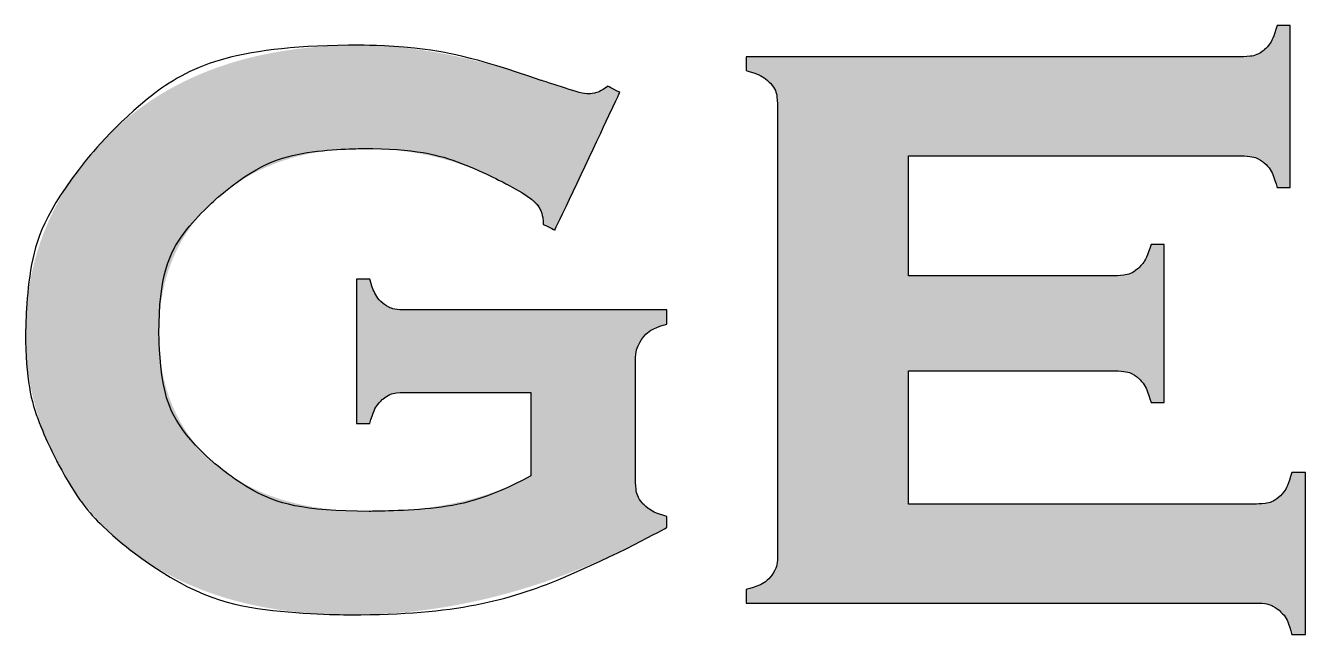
# Model space of a CAD drawing. Header units: inches. Extents: x 0 to 5940, y 0 to 4205.
# Drawn here: x 5107.48 to 5128.03, y 630.45 to 640.23 of the extents above; entities that cross this region are included whole.
import ezdxf

# ---------------------------------------------------------------- set-up
doc = ezdxf.new("R2010")
doc.units = ezdxf.units.IN
doc.header["$LTSCALE"] = 50
doc.header["$MEASUREMENT"] = 0
doc.layers.get('0').update_dxf_attribs({"color": 1})
doc.layers.add('Camada 1', color=7, linetype='Continuous')
doc.layers.add('FOLHA', color=7, linetype='Continuous')

# ---------------------------------------------------------------- blocks, each defined once
blk = doc.blocks.new('Logo WA')
h = blk.add_hatch(color=256)
h.dxf.hatch_style = 1
edge = h.paths.add_edge_path()
edge.add_spline(control_points=[(-10.1688, 1.5047), (-10.1688, 1.5047), (-10.1688, 1.6527), (-10.1688, 1.6527), (-10.1688, 1.6527), (-10.1688, 1.6527), (-10.1688, 1.6527), (-10.1688, 1.6527)], knot_values=[0.567567, 0.567567, 0.567567, 0.567567, 0.594594, 0.594594, 0.594594, 0.594594, 0.594594, 0.594594, 0.594594, 0.594594], degree=3, periodic=0)
edge.add_spline(control_points=[(-10.1688, 1.6527), (-10.1688, 1.6527), (-10.1808, 1.6527), (-10.1808, 1.6527)], knot_values=[0.540541, 0.540541, 0.540541, 0.540541, 0.567567, 0.567567, 0.567567, 0.567567], degree=3, periodic=0)
edge.add_spline(control_points=[(-10.1808, 1.6527), (-10.1838, 1.642), (-10.1876, 1.6346), (-10.1926, 1.6303)], knot_values=[0.513514, 0.513514, 0.513514, 0.513514, 0.540541, 0.540541, 0.540541, 0.540541], degree=3, periodic=0)
edge.add_spline(control_points=[(-10.1926, 1.6303), (-10.1975, 1.6262), (-10.2047, 1.6241), (-10.2142, 1.6241)], knot_values=[0.486486, 0.486486, 0.486486, 0.486486, 0.513514, 0.513514, 0.513514, 0.513514], degree=3, periodic=0)
edge.add_spline(control_points=[(-10.2142, 1.6241), (-10.2142, 1.6241), (-10.6652, 1.6241), (-10.6652, 1.6241), (-10.6652, 1.6241), (-10.6652, 1.6241), (-10.6652, 1.6241), (-10.6652, 1.6241)], knot_values=[0.459459, 0.459459, 0.459459, 0.459459, 0.486486, 0.486486, 0.486486, 0.486486, 0.486486, 0.486486, 0.486486, 0.486486], degree=3, periodic=0)
edge.add_spline(control_points=[(-10.6652, 1.6241), (-10.6652, 1.6241), (-10.6652, 1.6116), (-10.6652, 1.6116)], knot_values=[0.432432, 0.432432, 0.432432, 0.432432, 0.459459, 0.459459, 0.459459, 0.459459], degree=3, periodic=0)
edge.add_spline(control_points=[(-10.6652, 1.6116), (-10.6544, 1.6084), (-10.6471, 1.6043), (-10.6428, 1.5996)], knot_values=[0.405405, 0.405405, 0.405405, 0.405405, 0.432432, 0.432432, 0.432432, 0.432432], degree=3, periodic=0)
edge.add_spline(control_points=[(-10.6428, 1.5996), (-10.6387, 1.5949), (-10.6366, 1.5879), (-10.6366, 1.5786)], knot_values=[0.378378, 0.378378, 0.378378, 0.378378, 0.405405, 0.405405, 0.405405, 0.405405], degree=3, periodic=0)
edge.add_spline(control_points=[(-10.6366, 1.5786), (-10.6366, 1.5786), (-10.6366, 1.1705), (-10.6366, 1.1705), (-10.6366, 1.1705), (-10.6366, 1.1613), (-10.6387, 1.1541), (-10.6431, 1.1491)], knot_values=[0.324324, 0.324324, 0.324324, 0.324324, 0.351351, 0.351351, 0.351351, 0.351351, 0.378378, 0.378378, 0.378378, 0.378378], degree=3, periodic=0)
edge.add_spline(control_points=[(-10.6431, 1.1491), (-10.6474, 1.1441), (-10.6547, 1.1403), (-10.6652, 1.1375)], knot_values=[0.297297, 0.297297, 0.297297, 0.297297, 0.324324, 0.324324, 0.324324, 0.324324], degree=3, periodic=0)
edge.add_spline(control_points=[(-10.6652, 1.1375), (-10.6652, 1.1375), (-10.6652, 1.1251), (-10.6652, 1.1251)], knot_values=[0.27027, 0.27027, 0.27027, 0.27027, 0.297297, 0.297297, 0.297297, 0.297297], degree=3, periodic=0)
edge.add_spline(control_points=[(-10.6652, 1.1251), (-10.6652, 1.1251), (-10.549, 1.1251), (-10.4328, 1.1251)], knot_values=[0.256757, 0.256757, 0.256757, 0.256757, 0.27027, 0.27027, 0.27027, 0.27027], degree=3, periodic=0)
edge.add_spline(control_points=[(-10.4328, 1.1251), (-10.3166, 1.1251), (-10.2004, 1.1251), (-10.2004, 1.1251), (-10.2004, 1.1251), (-10.1911, 1.1251), (-10.184, 1.1229), (-10.179, 1.1185)], knot_values=[0.216216, 0.216216, 0.216216, 0.216216, 0.22973, 0.22973, 0.22973, 0.22973, 0.256757, 0.256757, 0.256757, 0.256757], degree=3, periodic=0)
edge.add_spline(control_points=[(-10.179, 1.1185), (-10.1739, 1.1143), (-10.1701, 1.107), (-10.1674, 1.0965)], knot_values=[0.189189, 0.189189, 0.189189, 0.189189, 0.216216, 0.216216, 0.216216, 0.216216], degree=3, periodic=0)
edge.add_spline(control_points=[(-10.1674, 1.0965), (-10.1674, 1.0965), (-10.1549, 1.0965), (-10.1549, 1.0965), (-10.1549, 1.0965), (-10.1549, 1.0965), (-10.1549, 1.0965), (-10.1549, 1.0965)], knot_values=[0.162162, 0.162162, 0.162162, 0.162162, 0.189189, 0.189189, 0.189189, 0.189189, 0.189189, 0.189189, 0.189189, 0.189189], degree=3, periodic=0)
edge.add_spline(control_points=[(-10.1549, 1.0965), (-10.1549, 1.0965), (-10.1549, 1.2445), (-10.1549, 1.2445), (-10.1549, 1.2445), (-10.1549, 1.2445), (-10.1549, 1.2445), (-10.1549, 1.2445)], knot_values=[0.135135, 0.135135, 0.135135, 0.135135, 0.162162, 0.162162, 0.162162, 0.162162, 0.162162, 0.162162, 0.162162, 0.162162], degree=3, periodic=0)
edge.add_spline(control_points=[(-10.1549, 1.2445), (-10.1549, 1.2445), (-10.1674, 1.2445), (-10.1674, 1.2445)], knot_values=[0.108108, 0.108108, 0.108108, 0.108108, 0.135135, 0.135135, 0.135135, 0.135135], degree=3, periodic=0)
edge.add_spline(control_points=[(-10.1674, 1.2445), (-10.1704, 1.2335), (-10.1742, 1.2259), (-10.1793, 1.2218)], knot_values=[0.081081, 0.081081, 0.081081, 0.081081, 0.108108, 0.108108, 0.108108, 0.108108], degree=3, periodic=0)
edge.add_spline(control_points=[(-10.1793, 1.2218), (-10.1841, 1.2177), (-10.1911, 1.2156), (-10.2004, 1.2156)], knot_values=[0.054054, 0.054054, 0.054054, 0.054054, 0.081081, 0.081081, 0.081081, 0.081081], degree=3, periodic=0)
edge.add_spline(control_points=[(-10.2004, 1.2156), (-10.2004, 1.2156), (-10.5172, 1.2156), (-10.5172, 1.2156), (-10.5172, 1.2156), (-10.5172, 1.2156), (-10.5172, 1.2156), (-10.5172, 1.2156)], knot_values=[0.027027, 0.027027, 0.027027, 0.027027, 0.054054, 0.054054, 0.054054, 0.054054, 0.054054, 0.054054, 0.054054, 0.054054], degree=3, periodic=0)
edge.add_spline(control_points=[(-10.5172, 1.2156), (-10.5172, 1.2156), (-10.5172, 1.3372), (-10.5172, 1.3372)], knot_values=[0, 0, 0, 0, 0.027027, 0.027027, 0.027027, 0.027027], degree=3, periodic=0)
edge.add_spline(control_points=[(-10.5172, 1.3372), (-10.5172, 1.3372), (-10.5172, 1.3372), (-10.5172, 1.3372), (-10.5172, 1.3372), (-10.3292, 1.3372), (-10.3292, 1.3372)], knot_values=[0.945946, 0.945946, 0.945946, 0.945946, 0.945946, 0.945946, 0.945946, 1, 1, 1, 1], degree=3, periodic=0)
edge.add_spline(control_points=[(-10.3292, 1.3372), (-10.3196, 1.3372), (-10.3125, 1.3351), (-10.3076, 1.3308)], knot_values=[0.918919, 0.918919, 0.918919, 0.918919, 0.945946, 0.945946, 0.945946, 0.945946], degree=3, periodic=0)
edge.add_spline(control_points=[(-10.3076, 1.3308), (-10.3026, 1.3264), (-10.2988, 1.319), (-10.2958, 1.3083)], knot_values=[0.891892, 0.891892, 0.891892, 0.891892, 0.918919, 0.918919, 0.918919, 0.918919], degree=3, periodic=0)
edge.add_spline(control_points=[(-10.2958, 1.3083), (-10.2958, 1.3083), (-10.2837, 1.3083), (-10.2837, 1.3083), (-10.2837, 1.3083), (-10.2837, 1.3083), (-10.2837, 1.3083), (-10.2837, 1.3083)], knot_values=[0.864865, 0.864865, 0.864865, 0.864865, 0.891892, 0.891892, 0.891892, 0.891892, 0.891892, 0.891892, 0.891892, 0.891892], degree=3, periodic=0)
edge.add_spline(control_points=[(-10.2837, 1.3083), (-10.2837, 1.3083), (-10.2837, 1.4527), (-10.2837, 1.4527), (-10.2837, 1.4527), (-10.2837, 1.4527), (-10.2837, 1.4527), (-10.2837, 1.4527)], knot_values=[0.837838, 0.837838, 0.837838, 0.837838, 0.864864, 0.864864, 0.864864, 0.864864, 0.864865, 0.864865, 0.864865, 0.864865], degree=3, periodic=0)
edge.add_spline(control_points=[(-10.2837, 1.4527), (-10.2837, 1.4527), (-10.2958, 1.4527), (-10.2958, 1.4527)], knot_values=[0.810811, 0.810811, 0.810811, 0.810811, 0.837838, 0.837838, 0.837838, 0.837838], degree=3, periodic=0)
edge.add_spline(control_points=[(-10.2958, 1.4527), (-10.299, 1.442), (-10.3031, 1.4346), (-10.3081, 1.4303)], knot_values=[0.783784, 0.783784, 0.783784, 0.783784, 0.810811, 0.810811, 0.810811, 0.810811], degree=3, periodic=0)
edge.add_spline(control_points=[(-10.3081, 1.4303), (-10.3129, 1.4262), (-10.3199, 1.4241), (-10.3292, 1.4241)], knot_values=[0.756757, 0.756757, 0.756757, 0.756757, 0.783784, 0.783784, 0.783784, 0.783784], degree=3, periodic=0)
edge.add_spline(control_points=[(-10.3292, 1.4241), (-10.3292, 1.4241), (-10.5172, 1.4241), (-10.5172, 1.4241), (-10.5172, 1.4241), (-10.5172, 1.4241), (-10.5172, 1.4241), (-10.5172, 1.4241)], knot_values=[0.729729, 0.729729, 0.729729, 0.729729, 0.756756, 0.756756, 0.756756, 0.756756, 0.756757, 0.756757, 0.756757, 0.756757], degree=3, periodic=0)
edge.add_spline(control_points=[(-10.5172, 1.4241), (-10.5172, 1.4241), (-10.5172, 1.5336), (-10.5172, 1.5336), (-10.5172, 1.5336), (-10.5172, 1.5336), (-10.5172, 1.5336), (-10.5172, 1.5336)], knot_values=[0.702702, 0.702702, 0.702702, 0.702702, 0.729729, 0.729729, 0.729729, 0.729729, 0.729729, 0.729729, 0.729729, 0.729729], degree=3, periodic=0)
edge.add_spline(control_points=[(-10.5172, 1.5336), (-10.5172, 1.5336), (-10.2142, 1.5336), (-10.2142, 1.5336)], knot_values=[0.675676, 0.675676, 0.675676, 0.675676, 0.702702, 0.702702, 0.702702, 0.702702], degree=3, periodic=0)
edge.add_spline(control_points=[(-10.2142, 1.5336), (-10.2047, 1.5336), (-10.1975, 1.5315), (-10.1926, 1.5273)], knot_values=[0.648649, 0.648649, 0.648649, 0.648649, 0.675676, 0.675676, 0.675676, 0.675676], degree=3, periodic=0)
edge.add_spline(control_points=[(-10.1926, 1.5273), (-10.1876, 1.5232), (-10.1838, 1.5156), (-10.1808, 1.5047)], knot_values=[0.621622, 0.621622, 0.621622, 0.621622, 0.648649, 0.648649, 0.648649, 0.648649], degree=3, periodic=0)
edge.add_spline(control_points=[(-10.1808, 1.5047), (-10.1808, 1.5047), (-10.1688, 1.5047), (-10.1688, 1.5047), (-10.1688, 1.5047), (-10.1688, 1.5047), (-10.1688, 1.5047), (-10.1688, 1.5047)], knot_values=[0.594594, 0.594594, 0.594594, 0.594594, 0.621621, 0.621621, 0.621621, 0.621621, 0.621622, 0.621622, 0.621622, 0.621622], degree=3, periodic=0)
h = blk.add_hatch(color=256)
h.dxf.hatch_style = 1
edge = h.paths.add_edge_path()
edge.add_spline(control_points=[(-10.7598, 1.2163), (-10.7642, 1.2213), (-10.7663, 1.2285), (-10.7663, 1.2378)], knot_values=[0.342105, 0.342105, 0.342105, 0.342105, 0.368421, 0.368421, 0.368421, 0.368421], degree=3, periodic=0)
edge.add_spline(control_points=[(-10.7663, 1.2378), (-10.7663, 1.2378), (-10.7663, 1.343), (-10.7663, 1.343)], knot_values=[0.315789, 0.315789, 0.315789, 0.315789, 0.342105, 0.342105, 0.342105, 0.342105], degree=3, periodic=0)
edge.add_spline(control_points=[(-10.7663, 1.343), (-10.7663, 1.3534), (-10.7642, 1.3614), (-10.7598, 1.367)], knot_values=[0.289474, 0.289474, 0.289474, 0.289474, 0.315789, 0.315789, 0.315789, 0.315789], degree=3, periodic=0)
edge.add_spline(control_points=[(-10.7598, 1.367), (-10.7555, 1.3727), (-10.7482, 1.3769), (-10.7377, 1.38)], knot_values=[0.263158, 0.263158, 0.263158, 0.263158, 0.289474, 0.289474, 0.289474, 0.289474], degree=3, periodic=0)
edge.add_spline(control_points=[(-10.7377, 1.38), (-10.7377, 1.38), (-10.7377, 1.3929), (-10.7377, 1.3929), (-10.7377, 1.3929), (-10.7377, 1.3929), (-10.7377, 1.3929), (-10.7377, 1.3929)], knot_values=[0.236842, 0.236842, 0.236842, 0.236842, 0.263158, 0.263158, 0.263158, 0.263158, 0.263158, 0.263158, 0.263158, 0.263158], degree=3, periodic=0)
edge.add_spline(control_points=[(-10.7377, 1.3929), (-10.7377, 1.3929), (-10.9753, 1.3929), (-10.9753, 1.3929)], knot_values=[0.210526, 0.210526, 0.210526, 0.210526, 0.236842, 0.236842, 0.236842, 0.236842], degree=3, periodic=0)
edge.add_spline(control_points=[(-10.9753, 1.3929), (-10.9849, 1.3929), (-10.992, 1.395), (-10.9969, 1.3991)], knot_values=[0.184211, 0.184211, 0.184211, 0.184211, 0.210526, 0.210526, 0.210526, 0.210526], degree=3, periodic=0)
edge.add_spline(control_points=[(-10.9969, 1.3991), (-11.0019, 1.4034), (-11.0057, 1.4105), (-11.0087, 1.421)], knot_values=[0.157895, 0.157895, 0.157895, 0.157895, 0.184211, 0.184211, 0.184211, 0.184211], degree=3, periodic=0)
edge.add_spline(control_points=[(-11.0087, 1.421), (-11.0087, 1.421), (-11.0208, 1.421), (-11.0208, 1.421), (-11.0208, 1.421), (-11.0208, 1.421), (-11.0208, 1.421), (-11.0208, 1.421)], knot_values=[0.131579, 0.131579, 0.131579, 0.131579, 0.157894, 0.157894, 0.157894, 0.157894, 0.157895, 0.157895, 0.157895, 0.157895], degree=3, periodic=0)
edge.add_spline(control_points=[(-11.0208, 1.421), (-11.0208, 1.421), (-11.0208, 1.289), (-11.0208, 1.289), (-11.0208, 1.289), (-11.0208, 1.289), (-11.0208, 1.289), (-11.0208, 1.289)], knot_values=[0.105263, 0.105263, 0.105263, 0.105263, 0.131578, 0.131578, 0.131578, 0.131578, 0.131579, 0.131579, 0.131579, 0.131579], degree=3, periodic=0)
edge.add_spline(control_points=[(-11.0208, 1.289), (-11.0208, 1.289), (-11.0087, 1.289), (-11.0087, 1.289)], knot_values=[0.078947, 0.078947, 0.078947, 0.078947, 0.105263, 0.105263, 0.105263, 0.105263], degree=3, periodic=0)
edge.add_spline(control_points=[(-11.0087, 1.289), (-11.0057, 1.2998), (-11.0019, 1.3071), (-10.9969, 1.3114)], knot_values=[0.052632, 0.052632, 0.052632, 0.052632, 0.078947, 0.078947, 0.078947, 0.078947], degree=3, periodic=0)
edge.add_spline(control_points=[(-10.9969, 1.3114), (-10.992, 1.3155), (-10.9849, 1.3176), (-10.9753, 1.3176)], knot_values=[0.026316, 0.026316, 0.026316, 0.026316, 0.052632, 0.052632, 0.052632, 0.052632], degree=3, periodic=0)
edge.add_spline(control_points=[(-10.9753, 1.3176), (-10.9753, 1.3176), (-10.8617, 1.3176), (-10.8617, 1.3176)], knot_values=[0, 0, 0, 0, 0.026316, 0.026316, 0.026316, 0.026316], degree=3, periodic=0)
edge.add_spline(control_points=[(-10.8617, 1.3176), (-10.8617, 1.3176), (-10.8617, 1.3176), (-10.8617, 1.3176), (-10.8617, 1.3176), (-10.8617, 1.2414), (-10.8617, 1.2414)], knot_values=[0.947368, 0.947368, 0.947368, 0.947368, 0.947369, 0.947369, 0.947369, 1, 1, 1, 1], degree=3, periodic=0)
edge.add_spline(control_points=[(-10.8617, 1.2414), (-10.9018, 1.2197), (-10.9509, 1.2089), (-11.0092, 1.2089)], knot_values=[0.921053, 0.921053, 0.921053, 0.921053, 0.947368, 0.947368, 0.947368, 0.947368], degree=3, periodic=0)
edge.add_spline(control_points=[(-11.0092, 1.2089), (-11.0703, 1.2089), (-11.1178, 1.2239), (-11.1517, 1.2539)], knot_values=[0.894737, 0.894737, 0.894737, 0.894737, 0.921053, 0.921053, 0.921053, 0.921053], degree=3, periodic=0)
edge.add_spline(control_points=[(-11.1517, 1.2539), (-11.1847, 1.2832), (-11.2011, 1.3225), (-11.2011, 1.3715)], knot_values=[0.868421, 0.868421, 0.868421, 0.868421, 0.894737, 0.894737, 0.894737, 0.894737], degree=3, periodic=0)
edge.add_spline(control_points=[(-11.2011, 1.3715), (-11.2011, 1.4238), (-11.183, 1.4653), (-11.1468, 1.4962)], knot_values=[0.842105, 0.842105, 0.842105, 0.842105, 0.868421, 0.868421, 0.868421, 0.868421], degree=3, periodic=0)
edge.add_spline(control_points=[(-11.1468, 1.4962), (-11.1123, 1.5255), (-11.0682, 1.5403), (-11.0145, 1.5403)], knot_values=[0.815789, 0.815789, 0.815789, 0.815789, 0.842105, 0.842105, 0.842105, 0.842105], degree=3, periodic=0)
edge.add_spline(control_points=[(-11.0145, 1.5403), (-10.9678, 1.5403), (-10.9242, 1.5295), (-10.8836, 1.5077)], knot_values=[0.789474, 0.789474, 0.789474, 0.789474, 0.815789, 0.815789, 0.815789, 0.815789], degree=3, periodic=0)
edge.add_spline(control_points=[(-10.8836, 1.5077), (-10.8615, 1.4962), (-10.8506, 1.4849), (-10.8506, 1.474)], knot_values=[0.763158, 0.763158, 0.763158, 0.763158, 0.789474, 0.789474, 0.789474, 0.789474], degree=3, periodic=0)
edge.add_spline(control_points=[(-10.8506, 1.4712), (-10.8506, 1.4712), (-10.8398, 1.4659), (-10.8398, 1.4659), (-10.8398, 1.4659), (-10.8398, 1.4659), (-10.8398, 1.4659), (-10.8398, 1.4659)], knot_values=[0.710526, 0.710526, 0.710526, 0.710526, 0.736842, 0.736842, 0.736842, 0.736842, 0.736842, 0.736842, 0.736842, 0.736842], degree=3, periodic=0)
edge.add_spline(control_points=[(-10.8398, 1.4659), (-10.8398, 1.4659), (-10.7806, 1.5915), (-10.7806, 1.5915), (-10.7806, 1.5915), (-10.7806, 1.5915), (-10.7806, 1.5915), (-10.7806, 1.5915)], knot_values=[0.68421, 0.68421, 0.68421, 0.68421, 0.710526, 0.710526, 0.710526, 0.710526, 0.710526, 0.710526, 0.710526, 0.710526], degree=3, periodic=0)
edge.add_spline(control_points=[(-10.7806, 1.5915), (-10.7806, 1.5915), (-10.7913, 1.5973), (-10.7913, 1.5973)], knot_values=[0.657895, 0.657895, 0.657895, 0.657895, 0.68421, 0.68421, 0.68421, 0.68421], degree=3, periodic=0)
edge.add_spline(control_points=[(-10.7913, 1.5973), (-10.7981, 1.5926), (-10.804, 1.5902), (-10.809, 1.5902)], knot_values=[0.631579, 0.631579, 0.631579, 0.631579, 0.657895, 0.657895, 0.657895, 0.657895], degree=3, periodic=0)
edge.add_spline(control_points=[(-10.809, 1.5902), (-10.8133, 1.5902), (-10.8276, 1.5944), (-10.8522, 1.6026)], knot_values=[0.605263, 0.605263, 0.605263, 0.605263, 0.631579, 0.631579, 0.631579, 0.631579], degree=3, periodic=0)
edge.add_spline(control_points=[(-10.8522, 1.6026), (-10.9144, 1.6241), (-10.9697, 1.6347), (-11.018, 1.6347)], knot_values=[0.578947, 0.578947, 0.578947, 0.578947, 0.605263, 0.605263, 0.605263, 0.605263], degree=3, periodic=0)
edge.add_spline(control_points=[(-11.018, 1.6347), (-11.1286, 1.6347), (-11.2121, 1.5994), (-11.2685, 1.5287)], knot_values=[0.552632, 0.552632, 0.552632, 0.552632, 0.578947, 0.578947, 0.578947, 0.578947], degree=3, periodic=0)
edge.add_spline(control_points=[(-11.2685, 1.5287), (-11.3047, 1.4829), (-11.3228, 1.4308), (-11.3228, 1.3719)], knot_values=[0.526316, 0.526316, 0.526316, 0.526316, 0.552632, 0.552632, 0.552632, 0.552632], degree=3, periodic=0)
edge.add_spline(control_points=[(-11.3228, 1.3719), (-11.3228, 1.3295), (-11.3129, 1.2895), (-11.293, 1.2521)], knot_values=[0.5, 0.5, 0.5, 0.5, 0.526316, 0.526316, 0.526316, 0.526316], degree=3, periodic=0)
edge.add_spline(control_points=[(-11.293, 1.2521), (-11.276, 1.2206), (-11.2538, 1.1941), (-11.2261, 1.1728)], knot_values=[0.473684, 0.473684, 0.473684, 0.473684, 0.5, 0.5, 0.5, 0.5], degree=3, periodic=0)
edge.add_spline(control_points=[(-11.2261, 1.1728), (-11.175, 1.1339), (-11.1082, 1.1144), (-11.0256, 1.1144)], knot_values=[0.447368, 0.447368, 0.447368, 0.447368, 0.473684, 0.473684, 0.473684, 0.473684], degree=3, periodic=0)
edge.add_spline(control_points=[(-11.0256, 1.1144), (-10.93, 1.1144), (-10.834, 1.141), (-10.7377, 1.1941)], knot_values=[0.421053, 0.421053, 0.421053, 0.421053, 0.447368, 0.447368, 0.447368, 0.447368], degree=3, periodic=0)
edge.add_spline(control_points=[(-10.7377, 1.1941), (-10.7377, 1.1941), (-10.7377, 1.2043), (-10.7377, 1.2043)], knot_values=[0.394737, 0.394737, 0.394737, 0.394737, 0.421053, 0.421053, 0.421053, 0.421053], degree=3, periodic=0)
edge.add_spline(control_points=[(-10.7377, 1.2043), (-10.7482, 1.2074), (-10.7555, 1.2113), (-10.7598, 1.2163)], knot_values=[0.368421, 0.368421, 0.368421, 0.368421, 0.394737, 0.394737, 0.394737, 0.394737], degree=3, periodic=0)
at = {"layer": 'Camada 1', "color": 250}
for points, knots in [([(-10.5172, 1.3372), (-10.5172, 1.3372), (-10.5172, 1.2156), (-10.5172, 1.2156), (-10.5172, 1.2156), (-10.5172, 1.2156), (-10.2004, 1.2156), (-10.2004, 1.2156), (-10.2004, 1.2156), (-10.1911, 1.2156), (-10.1841, 1.2177), (-10.1793, 1.2218), (-10.1793, 1.2218), (-10.1742, 1.2259), (-10.1704, 1.2335), (-10.1674, 1.2445), (-10.1674, 1.2445), (-10.1674, 1.2445), (-10.1549, 1.2445), (-10.1549, 1.2445), (-10.1549, 1.2445), (-10.1549, 1.2445), (-10.1549, 1.0965), (-10.1549, 1.0965), (-10.1549, 1.0965), (-10.1549, 1.0965), (-10.1674, 1.0965), (-10.1674, 1.0965), (-10.1674, 1.0965), (-10.1701, 1.107), (-10.1739, 1.1143), (-10.179, 1.1185), (-10.179, 1.1185), (-10.184, 1.1229), (-10.1911, 1.1251), (-10.2004, 1.1251), (-10.2004, 1.1251), (-10.2004, 1.1251), (-10.6652, 1.1251), (-10.6652, 1.1251), (-10.6652, 1.1251), (-10.6652, 1.1251), (-10.6652, 1.1375), (-10.6652, 1.1375), (-10.6652, 1.1375), (-10.6547, 1.1403), (-10.6474, 1.1441), (-10.6431, 1.1491), (-10.6431, 1.1491), (-10.6387, 1.1541), (-10.6366, 1.1613), (-10.6366, 1.1705), (-10.6366, 1.1705), (-10.6366, 1.1705), (-10.6366, 1.5786), (-10.6366, 1.5786), (-10.6366, 1.5786), (-10.6366, 1.5879), (-10.6387, 1.5949), (-10.6428, 1.5996), (-10.6428, 1.5996), (-10.6471, 1.6043), (-10.6544, 1.6084), (-10.6652, 1.6116), (-10.6652, 1.6116), (-10.6652, 1.6116), (-10.6652, 1.6241), (-10.6652, 1.6241), (-10.6652, 1.6241), (-10.6652, 1.6241), (-10.2142, 1.6241), (-10.2142, 1.6241), (-10.2142, 1.6241), (-10.2047, 1.6241), (-10.1975, 1.6262), (-10.1926, 1.6303), (-10.1926, 1.6303), (-10.1876, 1.6346), (-10.1838, 1.642), (-10.1808, 1.6527), (-10.1808, 1.6527), (-10.1808, 1.6527), (-10.1688, 1.6527), (-10.1688, 1.6527), (-10.1688, 1.6527), (-10.1688, 1.6527), (-10.1688, 1.5047), (-10.1688, 1.5047), (-10.1688, 1.5047), (-10.1688, 1.5047), (-10.1808, 1.5047), (-10.1808, 1.5047), (-10.1808, 1.5047), (-10.1838, 1.5156), (-10.1876, 1.5232), (-10.1926, 1.5273), (-10.1926, 1.5273), (-10.1975, 1.5315), (-10.2047, 1.5336), (-10.2142, 1.5336), (-10.2142, 1.5336), (-10.2142, 1.5336), (-10.5172, 1.5336), (-10.5172, 1.5336), (-10.5172, 1.5336), (-10.5172, 1.5336), (-10.5172, 1.4241), (-10.5172, 1.4241), (-10.5172, 1.4241), (-10.5172, 1.4241), (-10.3292, 1.4241), (-10.3292, 1.4241), (-10.3292, 1.4241), (-10.3199, 1.4241), (-10.3129, 1.4262), (-10.3081, 1.4303), (-10.3081, 1.4303), (-10.3031, 1.4346), (-10.299, 1.442), (-10.2958, 1.4527), (-10.2958, 1.4527), (-10.2958, 1.4527), (-10.2837, 1.4527), (-10.2837, 1.4527), (-10.2837, 1.4527), (-10.2837, 1.4527), (-10.2837, 1.3083), (-10.2837, 1.3083), (-10.2837, 1.3083), (-10.2837, 1.3083), (-10.2958, 1.3083), (-10.2958, 1.3083), (-10.2958, 1.3083), (-10.2988, 1.319), (-10.3026, 1.3264), (-10.3076, 1.3308), (-10.3076, 1.3308), (-10.3125, 1.3351), (-10.3196, 1.3372), (-10.3292, 1.3372), (-10.3292, 1.3372), (-10.3292, 1.3372), (-10.5172, 1.3372), (-10.5172, 1.3372)], [0, 0, 0, 0, 0.027027, 0.027027, 0.027027, 0.040541, 0.054054, 0.054054, 0.054054, 0.067568, 0.081081, 0.081081, 0.081081, 0.094595, 0.108108, 0.108108, 0.108108, 0.121622, 0.135135, 0.135135, 0.135135, 0.148649, 0.162162, 0.162162, 0.162162, 0.175676, 0.189189, 0.189189, 0.189189, 0.202703, 0.216216, 0.216216, 0.216216, 0.22973, 0.243243, 0.243243, 0.243243, 0.256757, 0.27027, 0.27027, 0.27027, 0.283784, 0.297297, 0.297297, 0.297297, 0.310811, 0.324324, 0.324324, 0.324324, 0.337838, 0.351351, 0.351351, 0.351351, 0.364865, 0.378378, 0.378378, 0.378378, 0.391892, 0.405405, 0.405405, 0.405405, 0.418919, 0.432432, 0.432432, 0.432432, 0.445946, 0.459459, 0.459459, 0.459459, 0.472973, 0.486486, 0.486486, 0.486486, 0.5, 0.513514, 0.513514, 0.513514, 0.527027, 0.540541, 0.540541, 0.540541, 0.554054, 0.567568, 0.567568, 0.567568, 0.581081, 0.594595, 0.594595, 0.594595, 0.608108, 0.621622, 0.621622, 0.621622, 0.635135, 0.648649, 0.648649, 0.648649, 0.662162, 0.675676, 0.675676, 0.675676, 0.689189, 0.702703, 0.702703, 0.702703, 0.716216, 0.72973, 0.72973, 0.72973, 0.743243, 0.756757, 0.756757, 0.756757, 0.77027, 0.783784, 0.783784, 0.783784, 0.797297, 0.810811, 0.810811, 0.810811, 0.824324, 0.837838, 0.837838, 0.837838, 0.851351, 0.864865, 0.864865, 0.864865, 0.878378, 0.891892, 0.891892, 0.891892, 0.905405, 0.918919, 0.918919, 0.918919, 0.932432, 0.945946, 0.945946, 0.945946, 0.972973, 1, 1, 1, 1]), ([(-10.8617, 1.3176), (-10.8617, 1.3176), (-10.9753, 1.3176), (-10.9753, 1.3176), (-10.9753, 1.3176), (-10.9849, 1.3176), (-10.992, 1.3155), (-10.9969, 1.3114), (-10.9969, 1.3114), (-11.0019, 1.3071), (-11.0057, 1.2998), (-11.0087, 1.289), (-11.0087, 1.289), (-11.0087, 1.289), (-11.0208, 1.289), (-11.0208, 1.289), (-11.0208, 1.289), (-11.0208, 1.289), (-11.0208, 1.421), (-11.0208, 1.421), (-11.0208, 1.421), (-11.0208, 1.421), (-11.0087, 1.421), (-11.0087, 1.421), (-11.0087, 1.421), (-11.0057, 1.4105), (-11.0019, 1.4034), (-10.9969, 1.3991), (-10.9969, 1.3991), (-10.992, 1.395), (-10.9849, 1.3929), (-10.9753, 1.3929), (-10.9753, 1.3929), (-10.9753, 1.3929), (-10.7377, 1.3929), (-10.7377, 1.3929), (-10.7377, 1.3929), (-10.7377, 1.3929), (-10.7377, 1.38), (-10.7377, 1.38), (-10.7377, 1.38), (-10.7482, 1.3769), (-10.7555, 1.3727), (-10.7598, 1.367), (-10.7598, 1.367), (-10.7642, 1.3614), (-10.7663, 1.3534), (-10.7663, 1.343), (-10.7663, 1.343), (-10.7663, 1.343), (-10.7663, 1.2378), (-10.7663, 1.2378), (-10.7663, 1.2378), (-10.7663, 1.2285), (-10.7642, 1.2213), (-10.7598, 1.2163), (-10.7598, 1.2163), (-10.7555, 1.2113), (-10.7482, 1.2074), (-10.7377, 1.2043), (-10.7377, 1.2043), (-10.7377, 1.2043), (-10.7377, 1.1941), (-10.7377, 1.1941), (-10.7377, 1.1941), (-10.834, 1.141), (-10.93, 1.1144), (-11.0256, 1.1144), (-11.0256, 1.1144), (-11.1082, 1.1144), (-11.175, 1.1339), (-11.2261, 1.1728), (-11.2261, 1.1728), (-11.2538, 1.1941), (-11.276, 1.2206), (-11.293, 1.2521), (-11.293, 1.2521), (-11.3129, 1.2895), (-11.3228, 1.3295), (-11.3228, 1.3719), (-11.3228, 1.3719), (-11.3228, 1.4308), (-11.3047, 1.4829), (-11.2685, 1.5287), (-11.2685, 1.5287), (-11.2121, 1.5994), (-11.1286, 1.6347), (-11.018, 1.6347), (-11.018, 1.6347), (-10.9697, 1.6347), (-10.9144, 1.6241), (-10.8522, 1.6026), (-10.8522, 1.6026), (-10.8276, 1.5944), (-10.8133, 1.5902), (-10.809, 1.5902), (-10.809, 1.5902), (-10.804, 1.5902), (-10.7981, 1.5926), (-10.7913, 1.5973), (-10.7913, 1.5973), (-10.7913, 1.5973), (-10.7806, 1.5915), (-10.7806, 1.5915), (-10.7806, 1.5915), (-10.7806, 1.5915), (-10.8398, 1.4659), (-10.8398, 1.4659), (-10.8398, 1.4659), (-10.8398, 1.4659), (-10.8506, 1.4712), (-10.8506, 1.4712), (-10.8506, 1.4712), (-10.8506, 1.4724), (-10.8506, 1.4734), (-10.8506, 1.474), (-10.8506, 1.474), (-10.8506, 1.4849), (-10.8615, 1.4962), (-10.8836, 1.5077), (-10.8836, 1.5077), (-10.9242, 1.5295), (-10.9678, 1.5403), (-11.0145, 1.5403), (-11.0145, 1.5403), (-11.0682, 1.5403), (-11.1123, 1.5255), (-11.1468, 1.4962), (-11.1468, 1.4962), (-11.183, 1.4653), (-11.2011, 1.4238), (-11.2011, 1.3715), (-11.2011, 1.3715), (-11.2011, 1.3225), (-11.1847, 1.2832), (-11.1517, 1.2539), (-11.1517, 1.2539), (-11.1178, 1.2239), (-11.0703, 1.2089), (-11.0092, 1.2089), (-11.0092, 1.2089), (-10.9509, 1.2089), (-10.9018, 1.2197), (-10.8617, 1.2414), (-10.8617, 1.2414), (-10.8617, 1.2414), (-10.8617, 1.3176), (-10.8617, 1.3176)], [0, 0, 0, 0, 0.026316, 0.026316, 0.026316, 0.039474, 0.052632, 0.052632, 0.052632, 0.065789, 0.078947, 0.078947, 0.078947, 0.092105, 0.105263, 0.105263, 0.105263, 0.118421, 0.131579, 0.131579, 0.131579, 0.144737, 0.157895, 0.157895, 0.157895, 0.171053, 0.184211, 0.184211, 0.184211, 0.197368, 0.210526, 0.210526, 0.210526, 0.223684, 0.236842, 0.236842, 0.236842, 0.25, 0.263158, 0.263158, 0.263158, 0.276316, 0.289474, 0.289474, 0.289474, 0.302632, 0.315789, 0.315789, 0.315789, 0.328947, 0.342105, 0.342105, 0.342105, 0.355263, 0.368421, 0.368421, 0.368421, 0.381579, 0.394737, 0.394737, 0.394737, 0.407895, 0.421053, 0.421053, 0.421053, 0.434211, 0.447368, 0.447368, 0.447368, 0.460526, 0.473684, 0.473684, 0.473684, 0.486842, 0.5, 0.5, 0.5, 0.513158, 0.526316, 0.526316, 0.526316, 0.539474, 0.552632, 0.552632, 0.552632, 0.565789, 0.578947, 0.578947, 0.578947, 0.592105, 0.605263, 0.605263, 0.605263, 0.618421, 0.631579, 0.631579, 0.631579, 0.644737, 0.657895, 0.657895, 0.657895, 0.671053, 0.684211, 0.684211, 0.684211, 0.697368, 0.710526, 0.710526, 0.710526, 0.723684, 0.736842, 0.736842, 0.736842, 0.75, 0.763158, 0.763158, 0.763158, 0.776316, 0.789474, 0.789474, 0.789474, 0.802632, 0.815789, 0.815789, 0.815789, 0.828947, 0.842105, 0.842105, 0.842105, 0.855263, 0.868421, 0.868421, 0.868421, 0.881579, 0.894737, 0.894737, 0.894737, 0.907895, 0.921053, 0.921053, 0.921053, 0.934211, 0.947368, 0.947368, 0.947368, 0.973684, 1, 1, 1, 1])]:
    blk.add_open_spline(points, degree=3, knots=knots, dxfattribs=at)

msp = doc.modelspace()

# ---------------------------------------------------------------- block references
at = {"layer": 'FOLHA', "xscale": 17.59678937699442, "yscale": 17.59678937699442, "zscale": 17.59678937699442}
msp.add_blockref('Logo WA', (5306.728, 611.152), dxfattribs=at)

doc.saveas('drawing.dxf')
